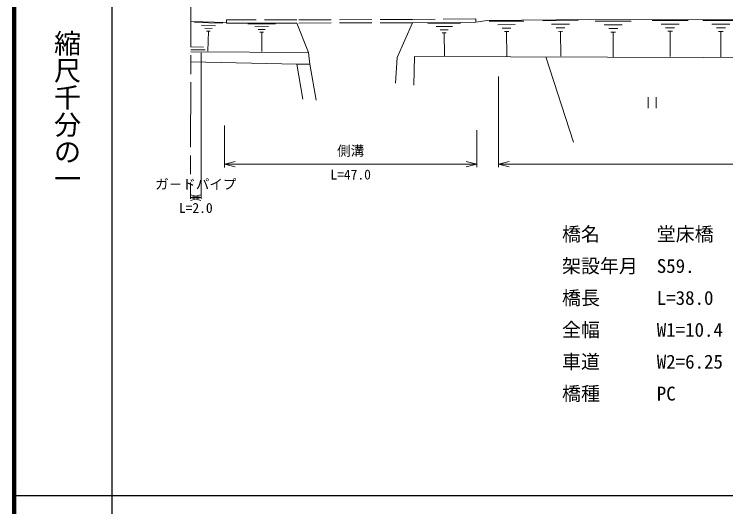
# Model space of a CAD drawing. Units: millimetres at full size, sheet at 1:1000, with parts at other scales. Extents: x 40000 to 680000, y 20000 to 380000.
# Drawn here: x 40000 to 171404, y 202909 to 293874 of the extents above; entities that cross this region are included whole.
import ezdxf
from ezdxf.enums import TextEntityAlignment as Align

# ---------------------------------------------------------------- set-up
doc = ezdxf.new("R2010")
doc.units = ezdxf.units.MM
doc.header["$LTSCALE"] = 1000
doc.linetypes.add('CHAIN', pattern=[18.5, 12, -1.5, 3.5, -1.5])
doc.linetypes.add('DASHED', pattern=[7.5, 6, -1.5])
for name, color, linetype, lineweight in [('M-BMK', 2, 'CHAIN', 13), ('M-STR-HTXT', 7, 'Continuous', 13), ('M-TTL', 2, 'Continuous', 140), ('M-TTL-BAND', 7, 'Continuous', 25), ('M-TTL-TXT', 7, 'Continuous', 13)]:
    doc.layers.add(name, color=color, linetype=linetype, lineweight=lineweight)
doc.styles.add('@ＭＳ ゴシック', font='')
doc.styles.add('ＭＳ ゴシック', font='')
doc.styles.get('@ＭＳ ゴシック').set_extended_font_data('@MS Gothic')
doc.styles.get('ＭＳ ゴシック').set_extended_font_data('MS Gothic')

msp = doc.modelspace()

# ---------------------------------------------------------------- linework, layer by layer
at = {"layer": 'M-BMK'}
msp.add_line((72723, 336809), (72546, 259752), dxfattribs=at)
at = {"layer": 'M-TTL'}
msp.add_line((40000, 380000), (40000, 20000), dxfattribs=at)
at = {"layer": 'M-TTL-BAND'}
for p, q in [((58000, 370000), (58000, 20000)), ((40000, 205000), (579000, 205000))]:
    msp.add_line(p, q, dxfattribs=at)
at = {"layer": 'M-TTL-TXT'}
for p, q in [((79190, 292367), (72622, 292542)), ((73289, 292374), (78515, 292235)), ((74582, 291817), (77194, 291747)), ((83163, 292083), (88234, 292085)), ((116399, 292188), (122406, 292240)), ((127688, 292565), (134140, 292621)), ((129307, 291934), (132533, 291961)), ((137601, 292650), (144151, 292706)), ((139244, 292009), (142519, 292037)), ((147294, 292577), (153939, 292576)), ((148955, 291912), (152278, 291912)), ((157790, 292723), (164463, 292722)), ((159458, 292056), (162795, 292055)), ((167151, 292721), (173852, 292720)), ((168826, 292051), (172177, 292050)), ((75221, 291277), (76527, 291242)), ((75534, 290745), (76187, 290728)), ((75860, 290737), (75763, 287079)), ((84431, 291576), (86966, 291578)), ((85065, 291070), (86333, 291070)), ((85382, 290563), (86016, 290563)), ((85699, 290563), (85701, 287013)), ((117906, 291601), (120909, 291626)), ((118662, 291006), (120164, 291019)), ((119043, 290409), (119793, 290415)), ((119418, 290412), (119454, 286207)), ((130119, 291295), (131732, 291309)), ((130527, 290654), (131334, 290661)), ((130931, 290657), (130969, 286140)), ((140069, 291361), (141706, 291375)), ((140484, 290710), (141302, 290717)), ((140893, 290713), (140932, 286128)), ((149786, 291248), (151447, 291247)), ((150201, 290583), (151031, 290583)), ((150616, 290583), (150615, 285932)), ((160292, 291388), (161960, 291388)), ((160709, 290721), (161543, 290721)), ((161126, 290721), (161125, 286050)), ((169664, 291381), (171339, 291380)), ((170082, 290711), (170920, 290710)), ((170501, 290710), (170500, 286020)), ((74942, 287817), (72611, 287860)), ((94337, 286807), (72609, 286950)), ((75288, 287269), (72610, 287311)), ((74514, 286745), (74514, 259772)), ((143269, 270275), (138181, 285988)), ((94607, 284623), (92195, 284663)), ((129455, 282348), (129455, 265627)), ((157076, 278550), (157076, 276550)), ((158576, 276550), (158576, 278550)), ((78853, 273310), (78853, 265543)), ((125409, 272490), (125409, 265627)), ((80785, 266700), (78853, 266182)), ((125409, 266182), (78853, 266182)), ((78853, 266182), (80785, 265665)), ((125409, 266182), (123477, 266700)), ((123477, 265665), (125409, 266182)), ((131387, 266700), (129455, 266182)), ((228038, 266182), (129455, 266182)), ((129455, 266182), (131387, 265665)), ((74479, 260538), (72547, 260020)), ((74514, 260020), (72582, 260538)), ((74514, 260020), (72547, 260020)), ((72547, 260020), (74479, 259503)), ((72582, 259503), (74514, 260020))]:
    msp.add_line(p, q, dxfattribs=at)
at = {"layer": 'M-TTL-TXT', "linetype": 'DASHED'}
msp.add_line((113559, 292314), (92206, 292237), dxfattribs=at)
msp.add_lwpolyline([(125243, 292415), (125238, 293015), (113556, 292914), (92205, 292837), (79190, 292831), (79190, 292231)], dxfattribs=at)
at = {"layer": 'M-TTL-TXT'}
for points in [[(95736, 278024), (94607, 284623), (94337, 286807), (92206, 292237), (79190, 292231)], [(205113, 268641), (211411, 273387), (217689, 278143), (220788, 280836), (222013, 281972), (224074, 284203), (225996, 287307), (228612, 292110), (228290, 292721), (208787, 292975), (177925, 292869), (146424, 292876), (127328, 292712), (125243, 292415), (113559, 292314), (110732, 285891), (110392, 281155)], [(204129, 269566), (211009, 274549), (216765, 279489), (221894, 284256), (220769, 285684), (113892, 286078), (113784, 280784)], [(93312, 278194), (92195, 284663), (72605, 285073)]]:
    msp.add_lwpolyline(points, dxfattribs=at)

# ---------------------------------------------------------------- texts
at = {"layer": 'M-STR-HTXT', "style": 'ＭＳ ゴシック'}
for s, p in [('橋名\u3000\u3000\u3000堂床橋', (141160, 251214)), ('架設年月\u3000S59.', (141160, 245323)), ('橋長\u3000\u3000\u3000L=38.0', (141160, 239432)), ('全幅\u3000\u3000\u3000W1=10.4', (141160, 233541)), ('車道\u3000\u3000\u3000W2=6.25', (141160, 227650)), ('橋種\u3000\u3000\u3000PC', (141160, 221759))]:
    msp.add_text(s, height=2566, dxfattribs=at).set_placement(p, align=Align.BOTTOM_LEFT)
at = {"layer": 'M-TTL-BAND', "style": '@ＭＳ ゴシック'}
msp.add_text('縮尺千分の一', height=3666, rotation=270, dxfattribs=at).set_placement((49777, 261030), align=Align.MIDDLE_RIGHT)
at = {"layer": 'M-TTL-TXT', "style": 'ＭＳ ゴシック'}
for s, p in [('側溝', (102131, 267182)), ('ガ－ドパイプ', (73530, 261020))]:
    msp.add_text(s, height=1833, dxfattribs=at).set_placement(p, align=Align.BOTTOM_CENTER)
at = {"layer": 'M-TTL-TXT', "style": '@ＭＳ ゴシック'}
for s, p in [('L=47.0', (102131, 265182)), ('L=2.0', (73530, 259020))]:
    msp.add_text(s, height=1833, dxfattribs=at).set_placement(p, align=Align.TOP_CENTER)

doc.saveas('drawing.dxf')
